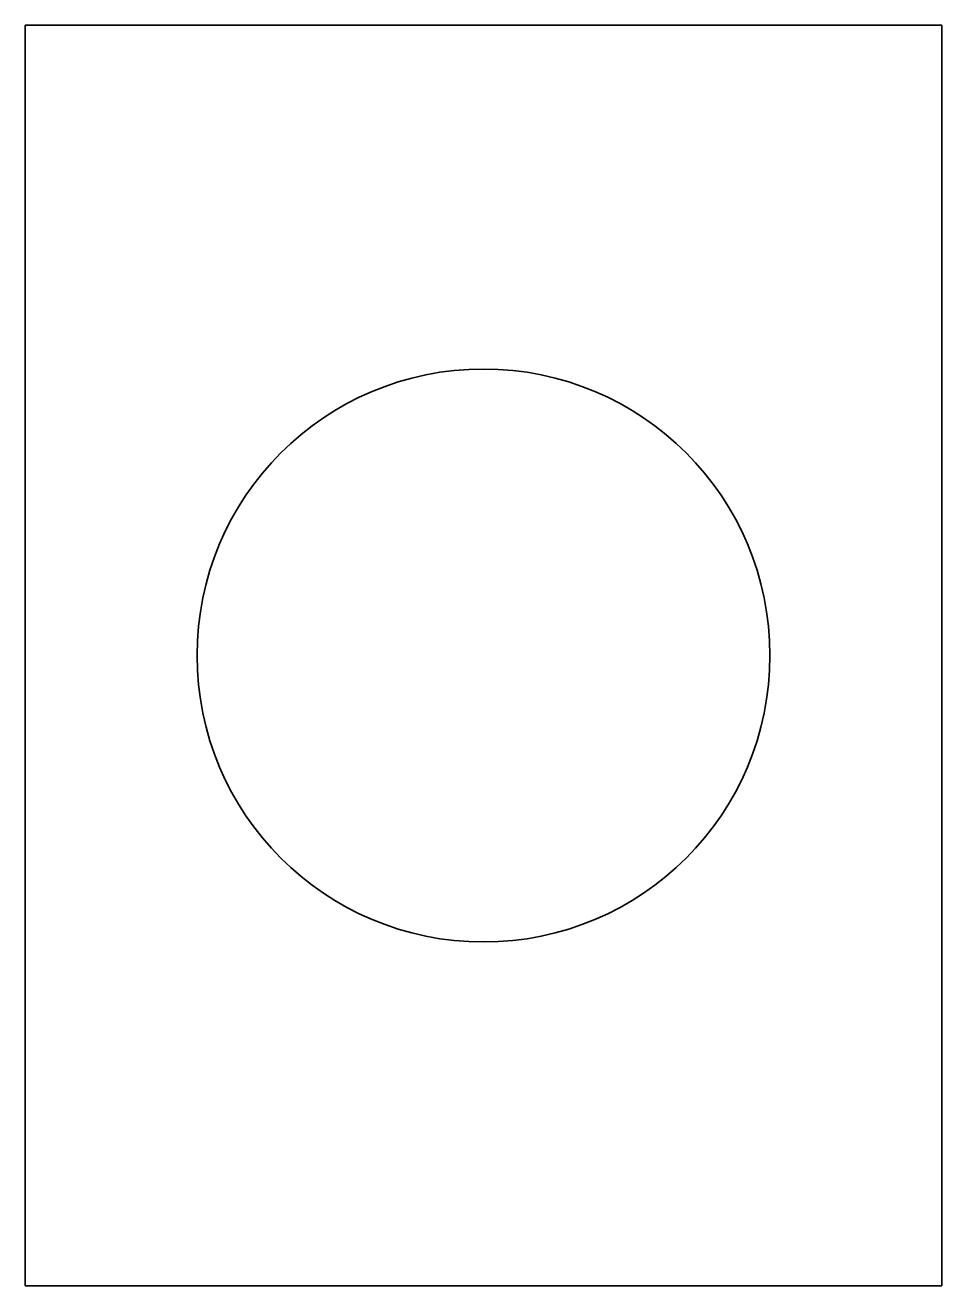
# Model space of a CAD drawing. Extents: x 140.5 to 156.5, y 94 to 116.
import ezdxf

# ---------------------------------------------------------------- set-up
doc = ezdxf.new("R2010")
doc.units = 0

msp = doc.modelspace()

# ---------------------------------------------------------------- linework, layer by layer
at = {"color": 7, "lineweight": 35, "ltscale": 0.246075}
for p, q in [((140.5, 116), (150.342987, 116)), ((140.5, 94), (150.342987, 94))]:
    msp.add_line(p, q, dxfattribs=at)
at = {"color": 7, "lineweight": 35}
for p, q in [((140.5, 116), (140.5, 94)), ((156.5, 116), (156.5, 94))]:
    msp.add_line(p, q, dxfattribs=at)
at = {"color": 7, "lineweight": 35, "ltscale": 0.153925}
for p, q in [((150.342987, 116), (156.5, 116)), ((150.342987, 94), (156.5, 94))]:
    msp.add_line(p, q, dxfattribs=at)
at = {"color": 7, "lineweight": 35}
msp.add_circle((148.5, 105), 5, dxfattribs=at)

doc.saveas('drawing.dxf')
